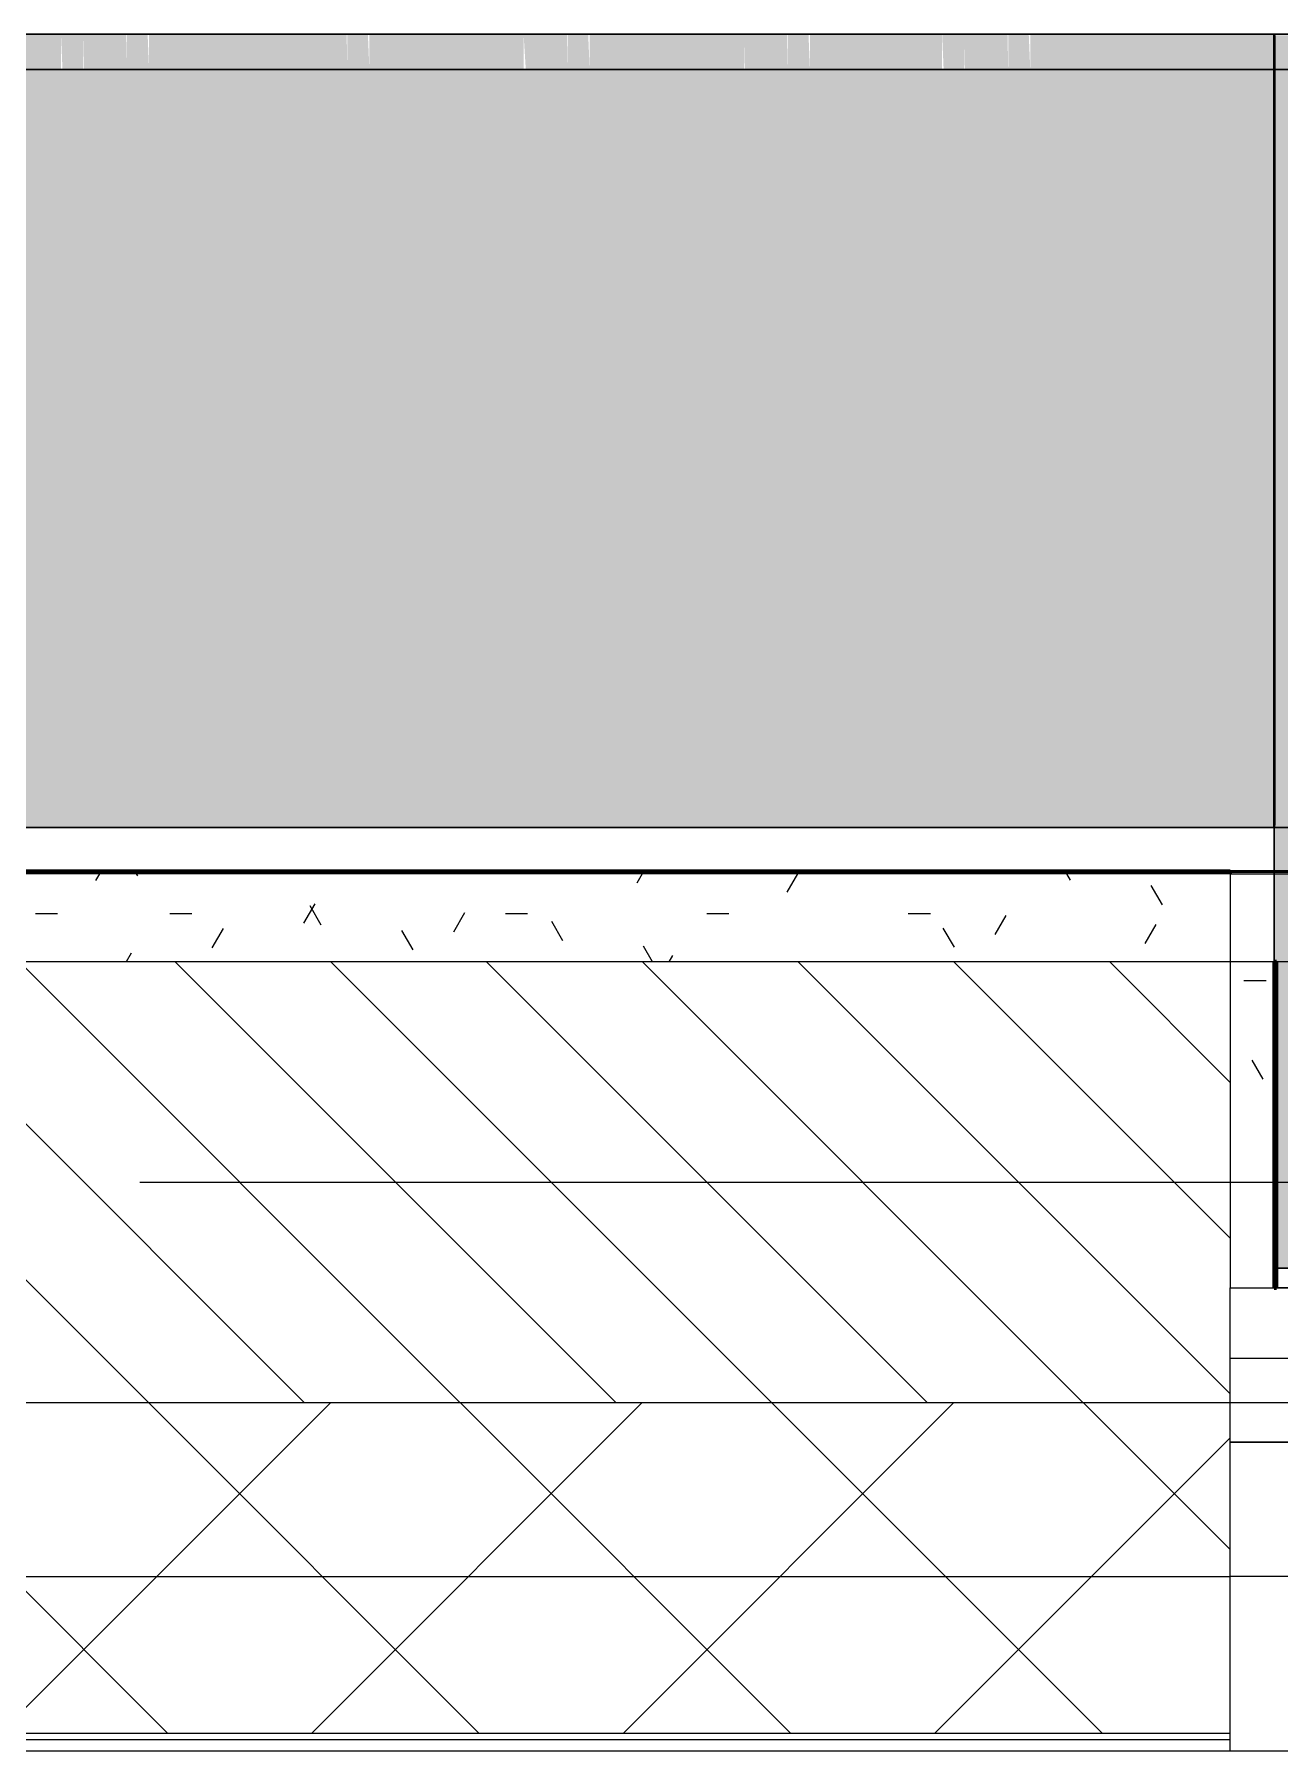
# Model space of a CAD drawing. Header units: millimetres. Extents: x -4060 to 187734, y -8553 to 29000.
# Drawn here: x 27767 to 28332, y -258 to 521 of the extents above; entities that cross this region are included whole.
import ezdxf

# ---------------------------------------------------------------- set-up
doc = ezdxf.new("R2010")
doc.units = ezdxf.units.MM
doc.linetypes.add('Осевая', pattern=[3175, 635, -476.25, 1587.5, -476.25])
for name, color, linetype, lineweight in [('A-GLAZ', 7, 'Continuous', 9), ('A-GLAZ-1', 7, 'Continuous', 13), ('A-WALL', 7, 'Continuous', 9), ('I-WALL', 7, 'Continuous', 9), ('Оси-2', 7, 'Осевая', 9)]:
    doc.layers.add(name, color=color, linetype=linetype, lineweight=lineweight)
for name, color, linetype, lineweight, true_color in [('A-WALL-1', 7, 'Continuous', 9, 0xc0c0c0), ('I-WALL-17', 7, 'Continuous', 80, 0xffd2ff), ('I-WALL-4', 7, 'Continuous', 9, 0xc0c0c0), ('I-WALL-5', 7, 'Continuous', 9, 0xcbc7bf), ('I-WALL-7', 7, 'Continuous', 80, 0xff80c0), ('I-WALL-9', 7, 'Continuous', 53, 0xeaa7bf), ('S-WALL-ANLY', 7, 'Continuous', 13, 0x008040), ('S-WALL-ANLY-1', 7, 'Continuous', 5, 0x008040), ('Знаки-2', 9, 'Continuous', 9, 0x808080), ('Знаки-3', 7, 'Continuous', 9, 0xd1cabb), ('Знаки-5', 7, 'Continuous', 9, 0xc1bbaf), ('Знаки-6', 7, 'Continuous', 9, 0xaba79f), ('Знаки-7', 7, 'Continuous', 9, 0xd5cdbe), ('Знаки-8', 7, 'Continuous', 9, 0xccc5b7), ('Знаки-9', 7, 'Continuous', 9, 0xd4ccbd)]:
    doc.layers.add(name, color=color, linetype=linetype, lineweight=lineweight, true_color=true_color)
doc.layers.add('Знаки-4', color=7, linetype='Continuous', lineweight=9, transparency=0.5)
pattern_1 = [(0, (0, 0), (121.92, 30.48), [10.058, -81.382, 10.058, -81.382, -487.68]), (0, (0, 0), (121.92, 30.48), [-182.88, 10.058, -172.822, 10.058, -81.382, -213.36]), (0, (0, 0), (121.92, 30.48), [-457.2, 10.058, -50.902, 10.058, -142.342]), (120, (45.72, 15.24), (-87.356454, 90.345817), [10.058, -81.382, 10.058, -81.382, -487.68]), (120, (45.72, 15.24), (-87.356454, 90.345817), [-182.88, 10.058, -172.822, 10.058, -81.382, -213.36]), (120, (45.72, 15.24), (-87.356454, 90.345817), [-457.2, 10.058, -50.902, 10.058, -142.342]), (240, (60.96, 76.2), (-34.563546, -120.825817), [10.058, -81.382, 10.058, -81.382, -487.68]), (240, (60.96, 76.2), (-34.563546, -120.825817), [-182.88, 10.058, -172.822, 10.058, -81.382, -213.36]), (240, (60.96, 76.2), (-34.563546, -120.825817), [-457.2, 10.058, -50.902, 10.058, -142.342])]

# ---------------------------------------------------------------- blocks, each defined once
blk = doc.blocks.new('120_Окно_СКБ_1Ст - 120_Окно_СКБ_1Ст 900х2500_h_-V53-План отделки стен 1 этажа в осях 1-12')
at = {"layer": 'A-GLAZ'}
for p, q in [((450, -57), (-450, -57)), ((400, -127), (430, -127))]:
    blk.add_line(p, q, dxfattribs=at)
at = {"layer": 'A-GLAZ-1'}
for p, q in [((380, -57), (450, -57)), ((450, -57), (450, -127)), ((450, -127), (380, -127))]:
    blk.add_line(p, q, dxfattribs=at)
blk = doc.blocks.new('Зашивка радиатора_ с перфорацией М1 - Зашивка радиатора_ с перфорацией М1-30929141-План отделки стен 1 этажа в осях 1-12')
at = {"layer": 'Знаки-4'}
blk.add_hatch(color=256, dxfattribs=at).paths.add_polyline_path([(-430, 380), (-430, 180), (430, 180), (430, 380), (-400, 380)])
h = blk.add_hatch(color=256, dxfattribs=at)
h.paths.add_polyline_path([(104.75, 180), (-430, 180), (-430, -163.94), (429.76, -163.94), (429.76, 180), (208.5, 180)])
h.paths.add_polyline_path([(1, 90.35), (6, 89.02), (9.66, 85.35), (11, 80.35), (9.66, 75.35), (6, 71.69), (1, 70.35), (-4, 71.69), (-7.66, 75.35), (-9, 80.35), (-7.66, 85.35), (-4, 89.02), (-1.59, 90.01)])
h.paths.add_polyline_path([(-206.5, 90.35), (-201.5, 89.02), (-197.84, 85.35), (-196.5, 80.35), (-197.84, 75.35), (-201.5, 71.69), (-206.5, 70.35), (-211.5, 71.69), (-215.16, 75.35), (-216.5, 80.35), (-215.16, 85.35), (-211.5, 89.02), (-209.09, 90.01)])
h.paths.add_polyline_path([(-310.25, 90.35), (-305.25, 89.02), (-301.59, 85.35), (-300.25, 80.35), (-301.59, 75.35), (-305.25, 71.69), (-310.25, 70.35), (-315.25, 71.69), (-318.91, 75.35), (-320.25, 80.35), (-318.91, 85.35), (-315.25, 89.02), (-312.84, 90.01)])
h.paths.add_polyline_path([(104.75, 90.35), (109.75, 89.02), (113.41, 85.35), (114.75, 80.35), (113.41, 75.35), (109.75, 71.69), (104.75, 70.35), (99.75, 71.69), (96.09, 75.35), (94.75, 80.35), (96.09, 85.35), (99.75, 89.02), (102.16, 90.01)])
h.paths.add_polyline_path([(312.25, 90.35), (317.25, 89.02), (320.91, 85.35), (322.25, 80.35), (320.91, 75.35), (316.96, 71.57), (312.25, 70.35), (307.25, 71.69), (303.59, 75.35), (302.25, 80.35), (303.82, 85.65), (307.25, 89.02), (309.66, 90.01)])
h.paths.add_polyline_path([(208.5, 90.35), (213.5, 89.02), (217.16, 85.35), (218.5, 80.35), (217.16, 75.35), (213.5, 71.69), (208.5, 70.35), (203.5, 71.69), (199.84, 75.35), (198.5, 80.35), (199.84, 85.35), (203.5, 89.02), (205.91, 90.01)])
h.paths.add_polyline_path([(-102.75, 90.35), (-97.69, 88.97), (-94.09, 85.35), (-92.75, 80.35), (-94.09, 75.35), (-97.75, 71.69), (-102.75, 70.35), (-107.75, 71.69), (-111.41, 75.35), (-112.75, 80.35), (-111.41, 85.35), (-107.75, 89.02), (-105.34, 90.01)])
h.paths.add_polyline_path([(208.5, -59.65), (213.5, -60.98), (217.16, -64.65), (218.5, -69.65), (217.16, -74.65), (213.5, -78.31), (208.5, -79.65), (203.5, -78.31), (199.84, -74.65), (198.5, -69.65), (199.84, -64.65), (203.5, -60.98), (205.91, -59.99)])
h.paths.add_polyline_path([(-310.25, -59.65), (-305.25, -60.98), (-301.59, -64.65), (-300.25, -69.65), (-301.59, -74.65), (-305.25, -78.31), (-310.25, -79.65), (-315.25, -78.31), (-318.91, -74.65), (-320.25, -69.65), (-318.91, -64.65), (-315.25, -60.98), (-312.84, -59.99)])
h.paths.add_polyline_path([(312.25, -59.65), (317.25, -60.98), (320.91, -64.65), (322.25, -69.65), (320.91, -74.65), (317.25, -78.31), (312.25, -79.65), (307.25, -78.31), (303.33, -74.02), (302.25, -69.65), (303.59, -64.65), (307.25, -60.98), (309.66, -59.99)])
h.paths.add_polyline_path([(-206.5, -59.65), (-201.5, -60.98), (-197.84, -64.65), (-196.5, -69.65), (-197.84, -74.65), (-201.5, -78.31), (-206.5, -79.65), (-211.81, -78.07), (-215.16, -74.65), (-216.5, -69.65), (-215.16, -64.65), (-211.5, -60.98), (-209.09, -59.99)])
h.paths.add_polyline_path([(-102.75, -59.65), (-97.75, -60.98), (-94.09, -64.65), (-92.75, -69.65), (-94.09, -74.65), (-97.75, -78.31), (-102.75, -79.65), (-108.06, -78.07), (-111.41, -74.65), (-112.75, -69.65), (-111.41, -64.65), (-107.75, -60.98), (-105.34, -59.99)])
h.paths.add_polyline_path([(104.75, -59.65), (109.75, -60.98), (113.41, -64.65), (114.75, -69.65), (113.41, -74.65), (109.75, -78.31), (104.75, -79.65), (99.75, -78.31), (96.09, -74.65), (94.75, -69.65), (96.09, -64.65), (99.75, -60.98), (102.16, -59.99)])
h.paths.add_polyline_path([(1, -59.65), (6, -60.98), (9.66, -64.65), (11, -69.65), (9.66, -74.65), (6, -78.31), (1, -79.65), (-4, -78.31), (-7.66, -74.65), (-9, -69.65), (-7.66, -64.65), (-4, -60.98), (-1.59, -59.99)])
h = blk.add_hatch(color=256, dxfattribs=at)
h.paths.add_polyline_path([(321.91, -163.94), (321, -163.94), (321.91, -179.94), (429.76, -179.43), (429.76, -163.94), (334.66, -163.94)])
h.paths.add_polyline_path([(-414.4, -163.94), (-430, -163.94), (-429.06, -179.94), (-319, -179.94), (-319.91, -163.94), (-414.08, -163.94)])
h.paths.add_polyline_path([(181, -163.94), (121, -163.94), (121, -179.94), (181, -179.94)])
h.paths.add_polyline_path([(-219, -163.94), (-279, -163.94), (-279, -179.94), (-219, -179.94)])
h.paths.add_polyline_path([(-179, -163.94), (-179, -179.94), (-119, -179.94), (-119, -163.94), (-164.32, -163.94)])
h.paths.add_polyline_path([(-79, -163.94), (-79, -179.94), (-19, -179.94), (-19, -163.94)])
h.paths.add_polyline_path([(81, -163.94), (21, -163.94), (21, -179.94), (81, -179.94)])
h.paths.add_polyline_path([(281, -163.94), (221, -163.94), (221, -179.94), (281, -179.94)])
at = {"layer": 'Знаки-2'}
for p, q in [((430, 380), (400, 380)), ((430, 180), (430, 241)), ((-430, 180), (430, 180)), ((430.24, 180), (-430, 180)), ((430.24, -179.94), (430.24, 180)), ((-430, -179.94), (430.24, -179.94))]:
    blk.add_line(p, q, dxfattribs=at)
at = {"layer": 'Знаки-3'}
blk.add_line((430, -163.94), (430, -179.68), dxfattribs=at)
at = {"layer": 'Знаки-5'}
for p, q in [((430, 380), (430, 241)), ((429.76, 180), (-430, 180)), ((-430, 180), (429.76, 180)), ((430.24, 180), (430.24, -179.94)), ((429.76, -163.94), (414.89, -163.94)), ((430, -179.68), (430, -163.94)), ((321, -179.94), (429.76, -179.94)), ((430.24, -179.94), (430.09, -179.94))]:
    blk.add_line(p, q, dxfattribs=at)
at = {"layer": 'Знаки-6'}
for p, q in [((400, 380), (430, 380)), ((430, 241), (430, 180)), ((414.89, -163.94), (429.76, -163.94)), ((429.76, -179.94), (-430, -179.94)), ((429.76, -179.94), (-430, -179.94))]:
    blk.add_line(p, q, dxfattribs=at)
blk = doc.blocks.new('Зашивка радиатора_ с перфорацией М2 - Зашивка радиатора_ с перфорацией М2-30938472-План отделки стен 1 этажа в осях 1-12')
at = {"layer": 'Знаки-4'}
for points in [[(-429.52, 180), (-429.52, -163.94), (610, -163.94), (610.24, 180), (-259.83, 180)], [(-299, -163.94), (-309, -163.94), (-308.66, -179.94), (-289, -179.94), (-289.34, -163.94), (-296.41, -163.94)], [(-196.41, -163.94), (-209, -163.94), (-208.66, -179.94), (-189, -179.94), (-189.34, -163.94), (-194, -163.94)], [(-96.41, -163.94), (-109, -163.94), (-108.66, -179.94), (-89, -179.94), (-90, -163.94), (-94, -163.94)], [(10.66, -163.94), (-9, -163.94), (-8.66, -179.94), (11, -179.94), (11, -163.94)], [(101, -163.94), (91, -163.94), (91.34, -179.94), (111, -179.94), (110.66, -163.94), (103.59, -163.94)]]:
    blk.add_hatch(color=256, dxfattribs=at).paths.add_polyline_path(points)
h = blk.add_hatch(color=256, dxfattribs=at)
h.paths.add_polyline_path([(164.75, -163.94), (121, -163.94), (121, -179.94), (181, -179.94), (181, -163.94)])
h.paths.add_polyline_path([(589.33, -163.94), (521, -163.94), (521, -179.94), (610, -179.94), (610, -163.94)])
h.paths.add_polyline_path([(-429.52, -163.94), (-429.52, -179.94), (-319, -179.94), (-319, -163.94)])
h.paths.add_polyline_path([(-279, -163.94), (-279, -179.94), (-219, -179.94), (-219, -163.94), (-259.83, -163.94)])
h.paths.add_polyline_path([(481, -163.94), (421, -163.94), (421, -179.94), (481, -179.94)])
h.paths.add_polyline_path([(381, -163.94), (327.39, -163.94), (327.39, -179.94), (381, -179.94)])
h.paths.add_polyline_path([(-179, -163.94), (-179, -179.94), (-119, -179.94), (-119, -163.94)])
h.paths.add_polyline_path([(-79, -163.94), (-79, -179.94), (-19, -179.94), (-19, -163.94)])
h.paths.add_polyline_path([(281, -163.94), (221, -163.94), (221, -179.94), (281, -179.94)])
h.paths.add_polyline_path([(21, -163.94), (21, -179.94), (81, -179.94), (81, -163.94), (79.83, -163.94)])
h = blk.add_hatch(color=256, dxfattribs=at)
h.paths.add_polyline_path([(-284.86, -163.94), (-289, -163.94), (-289, -179.94), (-279, -179.94), (-279.68, -163.94), (-281.68, -163.94)])
h.paths.add_polyline_path([(-309, -163.94), (-319, -163.94), (-318.32, -179.94), (-309, -179.94)])
h = blk.add_hatch(color=256, dxfattribs=at)
h.paths.add_polyline_path([(-219, -163.94), (-218.32, -179.94), (-209, -179.94), (-209, -163.94), (-218.32, -163.94)])
h.paths.add_polyline_path([(-179.68, -163.94), (-189, -163.94), (-189, -179.94), (-179, -179.94), (-179, -163.94)])
h = blk.add_hatch(color=256, dxfattribs=at)
h.paths.add_polyline_path([(-109, -163.94), (-119, -163.94), (-118.32, -179.94), (-109, -179.94)])
h.paths.add_polyline_path([(-79, -163.94), (-89, -163.94), (-89, -179.94), (-79, -179.94)])
h = blk.add_hatch(color=256, dxfattribs=at)
h.paths.add_polyline_path([(-13.14, -163.94), (-19, -163.94), (-18.32, -179.94), (-9, -179.94), (-9, -163.94)])
h.paths.add_polyline_path([(21, -163.94), (11, -163.94), (11, -179.94), (21, -179.94)])
h = blk.add_hatch(color=256, dxfattribs=at)
h.paths.add_polyline_path([(115.14, -163.94), (111, -163.94), (111, -179.94), (121, -179.94), (120.32, -163.94), (118.32, -163.94)])
h.paths.add_polyline_path([(86.86, -163.94), (81, -163.94), (81.68, -179.94), (91, -179.94), (91, -163.94)])
at = {"layer": 'Знаки-2'}
for p, q in [((610.24, 180), (-430, 180)), ((-430, 180), (-430, -179.94)), ((-430, -179.94), (610.24, -179.94))]:
    blk.add_line(p, q, dxfattribs=at)
at = {"layer": 'Знаки-3'}
for p, q in [((-429.67, -163.94), (-430, -163.94)), ((-430, -163.94), (-430, -179.43)), ((-309, -163.94), (-318.32, -163.94)), ((-307.72, -163.94), (-304.18, -163.94)), ((-304.18, -163.94), (-307.72, -163.94)), ((-304, -163.94), (-294, -163.94)), ((-294, -163.94), (-304, -163.94)), ((-293.82, -163.94), (-290.28, -163.94)), ((-290.28, -163.94), (-293.82, -163.94)), ((-279.68, -163.94), (-289, -163.94)), ((-209, -163.94), (-218.32, -163.94)), ((-209, -163.94), (-204.19, -163.94)), ((-204.19, -163.94), (-209, -163.94)), ((-204, -163.94), (-194, -163.94)), ((-194, -163.94), (-204, -163.94)), ((-193.81, -163.94), (-189, -163.94)), ((-189, -163.94), (-193.81, -163.94)), ((-179.68, -163.94), (-189, -163.94)), ((-109, -163.94), (-118.32, -163.94)), ((-109, -163.94), (-104.19, -163.94)), ((-104.19, -163.94), (-109, -163.94)), ((-104, -163.94), (-94, -163.94)), ((-94, -163.94), (-104, -163.94)), ((-93.81, -163.94), (-89, -163.94)), ((-89, -163.94), (-93.81, -163.94)), ((-79.68, -163.94), (-89, -163.94)), ((-9, -163.94), (-18.32, -163.94)), ((-7.72, -163.94), (-4.18, -163.94)), ((-4.18, -163.94), (-7.72, -163.94)), ((-4, -163.94), (6, -163.94)), ((6, -163.94), (-4, -163.94)), ((6.18, -163.94), (9.72, -163.94)), ((9.72, -163.94), (6.18, -163.94)), ((20.32, -163.94), (11, -163.94)), ((91, -163.94), (81.68, -163.94)), ((91, -163.94), (95.81, -163.94)), ((95.81, -163.94), (91, -163.94)), ((96, -163.94), (106, -163.94)), ((106, -163.94), (96, -163.94)), ((106.19, -163.94), (111, -163.94)), ((111, -163.94), (106.19, -163.94)), ((120.32, -163.94), (111, -163.94)), ((-430, -179.94), (-429.67, -179.94)), ((-318.32, -179.94), (-309, -179.94)), ((-307.72, -179.94), (-304.18, -179.94)), ((-304.18, -179.94), (-307.72, -179.94)), ((-304, -179.94), (-294, -179.94)), ((-294, -179.94), (-304, -179.94)), ((-293.82, -179.94), (-290.28, -179.94)), ((-290.28, -179.94), (-293.82, -179.94)), ((-289, -179.94), (-279.68, -179.94)), ((-218.32, -179.94), (-209, -179.94)), ((-209, -179.94), (-204.19, -179.94)), ((-204.19, -179.94), (-209, -179.94)), ((-204, -179.94), (-194, -179.94)), ((-194, -179.94), (-204, -179.94)), ((-193.81, -179.94), (-189, -179.94)), ((-189, -179.94), (-193.81, -179.94)), ((-189, -179.94), (-179.68, -179.94)), ((-118.32, -179.94), (-109, -179.94)), ((-109, -179.94), (-104.19, -179.94)), ((-104.19, -179.94), (-109, -179.94)), ((-104, -179.94), (-94, -179.94)), ((-94, -179.94), (-104, -179.94)), ((-93.81, -179.94), (-89, -179.94)), ((-89, -179.94), (-93.81, -179.94)), ((-89, -179.94), (-79.68, -179.94)), ((-18.32, -179.94), (-9, -179.94)), ((-7.72, -179.94), (-4.18, -179.94)), ((-4.18, -179.94), (-7.72, -179.94)), ((-4, -179.94), (6, -179.94)), ((6, -179.94), (-4, -179.94)), ((6.18, -179.94), (9.72, -179.94)), ((9.72, -179.94), (6.18, -179.94)), ((11, -179.94), (20.32, -179.94)), ((81.68, -179.94), (91, -179.94)), ((91, -179.94), (95.81, -179.94)), ((95.81, -179.94), (91, -179.94)), ((96, -179.94), (106, -179.94)), ((106, -179.94), (96, -179.94)), ((106.19, -179.94), (111, -179.94)), ((111, -179.94), (106.19, -179.94)), ((111, -179.94), (120.32, -179.94))]:
    blk.add_line(p, q, dxfattribs=at)
at = {"layer": 'Знаки-5'}
for p, q in [((-430, -179.43), (-430, 178.9)), ((-430, -163.94), (-429.67, -163.94)), ((-430, -163.94), (-430, -179.43)), ((-319, -163.94), (-429.52, -163.94)), ((-319, -163.94), (-279, -163.94)), ((-279, -163.94), (-319, -163.94)), ((-219, -163.94), (-279, -163.94)), ((-219, -163.94), (-209, -163.94)), ((-209, -163.94), (-219, -163.94)), ((-209, -163.94), (-189, -163.94)), ((-189, -163.94), (-209, -163.94)), ((-189, -163.94), (-179, -163.94)), ((-179, -163.94), (-189, -163.94)), ((-119, -163.94), (-179, -163.94)), ((-119, -163.94), (-79, -163.94)), ((-79, -163.94), (-119, -163.94)), ((-19, -163.94), (-79, -163.94)), ((-19, -163.94), (21, -163.94)), ((21, -163.94), (-19, -163.94)), ((81, -163.94), (21, -163.94)), ((81, -163.94), (91, -163.94)), ((91, -163.94), (81, -163.94)), ((91, -163.94), (111, -163.94)), ((111, -163.94), (91, -163.94)), ((111, -163.94), (121, -163.94)), ((121, -163.94), (111, -163.94)), ((181, -163.94), (121, -163.94)), ((-429.67, -179.94), (-430, -179.94)), ((-429.67, -179.94), (-430, -179.94)), ((-429.52, -179.94), (-319, -179.94)), ((-319, -179.94), (-279, -179.94)), ((-279, -179.94), (-319, -179.94)), ((-279, -179.94), (-219, -179.94)), ((-219, -179.94), (-209, -179.94)), ((-209, -179.94), (-219, -179.94)), ((-209, -179.94), (-208.66, -179.94)), ((-189, -179.94), (-209, -179.94)), ((-208.66, -179.94), (-201.59, -179.94)), ((-201.59, -179.94), (-191.93, -179.94)), ((-191.93, -179.94), (-189, -179.94)), ((-189, -179.94), (-179, -179.94)), ((-179, -179.94), (-189, -179.94)), ((-179, -179.94), (-119, -179.94)), ((-119, -179.94), (-79, -179.94)), ((-79, -179.94), (-119, -179.94)), ((-79, -179.94), (-19, -179.94)), ((-19, -179.94), (21, -179.94)), ((-9, -179.94), (-19, -179.94)), ((21, -179.94), (-9, -179.94)), ((21, -179.94), (81, -179.94)), ((81, -179.94), (81.68, -179.94)), ((91, -179.94), (81, -179.94)), ((81.68, -179.94), (86.86, -179.94)), ((86.86, -179.94), (91, -179.94)), ((91, -179.94), (111, -179.94)), ((111, -179.94), (91, -179.94)), ((111, -179.94), (120.32, -179.94)), ((115.14, -179.94), (111, -179.94)), ((121, -179.94), (115.14, -179.94)), ((120.32, -179.94), (121, -179.94)), ((121, -179.94), (181, -179.94))]:
    blk.add_line(p, q, dxfattribs=at)
at = {"layer": 'Знаки-6'}
for p, q in [((-429.52, 180), (610.24, 180)), ((-429.52, -163.94), (610, -163.94)), ((610.24, -179.94), (-429.52, -179.94)), ((610, -179.94), (-429.52, -179.94))]:
    blk.add_line(p, q, dxfattribs=at)
at = {"layer": 'Знаки-7'}
for p, q in [((-304.18, -163.94), (-307.66, -163.94)), ((-294, -163.94), (-304, -163.94)), ((-290.34, -163.94), (-293.82, -163.94)), ((-204.18, -163.94), (-207.66, -163.94)), ((-194, -163.94), (-204, -163.94)), ((-190.34, -163.94), (-193.82, -163.94)), ((-104.18, -163.94), (-107.66, -163.94)), ((-94, -163.94), (-104, -163.94)), ((-90.34, -163.94), (-93.82, -163.94)), ((-4.18, -163.94), (-7.66, -163.94)), ((6, -163.94), (-4, -163.94)), ((9.66, -163.94), (6.18, -163.94)), ((95.82, -163.94), (92.34, -163.94)), ((106, -163.94), (96, -163.94)), ((109.66, -163.94), (106.18, -163.94)), ((-307.66, -179.94), (-304.18, -179.94)), ((-304, -179.94), (-294, -179.94)), ((-293.82, -179.94), (-290.34, -179.94)), ((-207.66, -179.94), (-204.18, -179.94)), ((-204, -179.94), (-194, -179.94)), ((-193.82, -179.94), (-190.34, -179.94)), ((-107.66, -179.94), (-104.18, -179.94)), ((-104, -179.94), (-94, -179.94)), ((-93.82, -179.94), (-90.34, -179.94)), ((-7.66, -179.94), (-4.18, -179.94)), ((-4, -179.94), (6, -179.94)), ((6.18, -179.94), (9.66, -179.94)), ((92.34, -179.94), (95.82, -179.94)), ((96, -179.94), (106, -179.94)), ((106.18, -179.94), (109.66, -179.94))]:
    blk.add_line(p, q, dxfattribs=at)
at = {"layer": 'Знаки-8'}
for p, q in [((-319, -163.94), (-309, -163.94)), ((-316.32, -163.94), (-319, -163.94)), ((-309, -163.94), (-316.32, -163.94)), ((-309, -163.94), (-307.66, -163.94)), ((-304.19, -163.94), (-309, -163.94)), ((-307.66, -163.94), (-304.19, -163.94)), ((-304, -163.94), (-299, -163.94)), ((-294, -163.94), (-304, -163.94)), ((-299, -163.94), (-294, -163.94)), ((-293.81, -163.94), (-290.34, -163.94)), ((-289, -163.94), (-293.81, -163.94)), ((-290.34, -163.94), (-289, -163.94)), ((-289, -163.94), (-279, -163.94)), ((-281.68, -163.94), (-289, -163.94)), ((-279, -163.94), (-281.68, -163.94)), ((-219, -163.94), (-209, -163.94)), ((-209, -163.94), (-219, -163.94)), ((-207.72, -163.94), (-204.18, -163.94)), ((-204.18, -163.94), (-207.72, -163.94)), ((-204, -163.94), (-194, -163.94)), ((-194, -163.94), (-204, -163.94)), ((-193.82, -163.94), (-190.28, -163.94)), ((-190.28, -163.94), (-193.82, -163.94)), ((-189, -163.94), (-179, -163.94)), ((-179, -163.94), (-189, -163.94)), ((-119, -163.94), (-113.14, -163.94)), ((-109, -163.94), (-119, -163.94)), ((-113.14, -163.94), (-109, -163.94)), ((-109, -163.94), (-106.07, -163.94)), ((-104.19, -163.94), (-109, -163.94)), ((-106.07, -163.94), (-104.19, -163.94)), ((-104, -163.94), (-96.41, -163.94)), ((-94, -163.94), (-104, -163.94)), ((-96.41, -163.94), (-94, -163.94)), ((-93.81, -163.94), (-91.93, -163.94)), ((-89, -163.94), (-93.81, -163.94)), ((-91.93, -163.94), (-89, -163.94)), ((-89, -163.94), (-79.68, -163.94)), ((-84.86, -163.94), (-89, -163.94)), ((-79, -163.94), (-84.86, -163.94)), ((-79.68, -163.94), (-79, -163.94)), ((-19, -163.94), (-18.32, -163.94)), ((-18.32, -163.94), (-19, -163.94)), ((-18.32, -163.94), (-9, -163.94)), ((-9, -163.94), (-18.32, -163.94)), ((-9, -163.94), (-4.19, -163.94)), ((-4.19, -163.94), (-9, -163.94)), ((-4, -163.94), (6, -163.94)), ((-1.59, -163.94), (-4, -163.94)), ((6, -163.94), (-1.59, -163.94)), ((6.19, -163.94), (11, -163.94)), ((11, -163.94), (6.19, -163.94)), ((11, -163.94), (21, -163.94)), ((21, -163.94), (11, -163.94)), ((81, -163.94), (91, -163.94)), ((91, -163.94), (81, -163.94)), ((92.28, -163.94), (95.82, -163.94)), ((95.82, -163.94), (92.28, -163.94)), ((96, -163.94), (106, -163.94)), ((106, -163.94), (96, -163.94)), ((106.18, -163.94), (109.72, -163.94)), ((109.72, -163.94), (106.18, -163.94)), ((111, -163.94), (120.32, -163.94)), ((120.32, -163.94), (111, -163.94)), ((120.32, -163.94), (121, -163.94)), ((121, -163.94), (120.32, -163.94)), ((-319, -179.94), (-309, -179.94)), ((-309, -179.94), (-319, -179.94)), ((-309, -179.94), (-304.19, -179.94)), ((-304.19, -179.94), (-309, -179.94)), ((-304, -179.94), (-294, -179.94)), ((-294, -179.94), (-304, -179.94)), ((-293.81, -179.94), (-289, -179.94)), ((-289, -179.94), (-293.81, -179.94)), ((-289, -179.94), (-279, -179.94)), ((-279, -179.94), (-289, -179.94)), ((-219, -179.94), (-209, -179.94)), ((-213.14, -179.94), (-219, -179.94)), ((-209, -179.94), (-213.14, -179.94)), ((-207.72, -179.94), (-204.18, -179.94)), ((-204.18, -179.94), (-207.72, -179.94)), ((-204, -179.94), (-199, -179.94)), ((-194, -179.94), (-204, -179.94)), ((-199, -179.94), (-194, -179.94)), ((-193.82, -179.94), (-190.28, -179.94)), ((-190.28, -179.94), (-193.82, -179.94)), ((-189, -179.94), (-179, -179.94)), ((-184.86, -179.94), (-189, -179.94)), ((-181.68, -179.94), (-184.86, -179.94)), ((-179, -179.94), (-181.68, -179.94)), ((-119, -179.94), (-118.32, -179.94)), ((-116.32, -179.94), (-119, -179.94)), ((-118.32, -179.94), (-109, -179.94)), ((-109, -179.94), (-116.32, -179.94)), ((-109, -179.94), (-104.19, -179.94)), ((-104.19, -179.94), (-109, -179.94)), ((-104, -179.94), (-94, -179.94)), ((-94, -179.94), (-104, -179.94)), ((-93.81, -179.94), (-89, -179.94)), ((-89, -179.94), (-93.81, -179.94)), ((-89, -179.94), (-81.68, -179.94)), ((-81.68, -179.94), (-89, -179.94)), ((-81.68, -179.94), (-79, -179.94)), ((-79, -179.94), (-81.68, -179.94)), ((-19, -179.94), (-9, -179.94)), ((-9, -179.94), (-19, -179.94)), ((-9, -179.94), (-4.19, -179.94)), ((-6.07, -179.94), (-9, -179.94)), ((-4.19, -179.94), (-6.07, -179.94)), ((-4, -179.94), (6, -179.94)), ((6, -179.94), (-4, -179.94)), ((6.19, -179.94), (11, -179.94)), ((11, -179.94), (6.19, -179.94)), ((11, -179.94), (21, -179.94)), ((21, -179.94), (11, -179.94)), ((81, -179.94), (86.86, -179.94)), ((91, -179.94), (81, -179.94)), ((86.86, -179.94), (91, -179.94)), ((92.28, -179.94), (95.82, -179.94)), ((95.82, -179.94), (92.28, -179.94)), ((96, -179.94), (106, -179.94)), ((106, -179.94), (96, -179.94)), ((106.18, -179.94), (109.72, -179.94)), ((109.72, -179.94), (106.18, -179.94)), ((111, -179.94), (120.32, -179.94)), ((115.14, -179.94), (111, -179.94)), ((121, -179.94), (115.14, -179.94)), ((120.32, -179.94), (121, -179.94))]:
    blk.add_line(p, q, dxfattribs=at)
at = {"layer": 'Знаки-9'}
for p, q in [((-309, -163.94), (-307.66, -163.94)), ((-304.19, -163.94), (-309, -163.94)), ((-307.66, -163.94), (-304.19, -163.94)), ((-304, -163.94), (-294, -163.94)), ((-294, -163.94), (-304, -163.94)), ((-293.81, -163.94), (-290.34, -163.94)), ((-289, -163.94), (-293.81, -163.94)), ((-290.34, -163.94), (-289.34, -163.94)), ((-289.34, -163.94), (-289, -163.94)), ((-207.72, -163.94), (-204.18, -163.94)), ((-204.18, -163.94), (-207.72, -163.94)), ((-204, -163.94), (-194, -163.94)), ((-194, -163.94), (-204, -163.94)), ((-193.82, -163.94), (-190.28, -163.94)), ((-190.28, -163.94), (-193.82, -163.94)), ((-107.72, -163.94), (-104.18, -163.94)), ((-104.18, -163.94), (-107.72, -163.94)), ((-104, -163.94), (-94, -163.94)), ((-94, -163.94), (-104, -163.94)), ((-93.82, -163.94), (-90.28, -163.94)), ((-90.28, -163.94), (-93.82, -163.94)), ((-89.96, -163.94), (-89, -163.94)), ((-89, -163.94), (-89.96, -163.94)), ((-9, -163.94), (-6.07, -163.94)), ((-6.07, -163.94), (-9, -163.94)), ((-6.07, -163.94), (-4.19, -163.94)), ((-4.19, -163.94), (-6.07, -163.94)), ((-4, -163.94), (6, -163.94)), ((6, -163.94), (-4, -163.94)), ((6.19, -163.94), (11, -163.94)), ((11, -163.94), (6.19, -163.94)), ((92.28, -163.94), (95.82, -163.94)), ((95.82, -163.94), (92.28, -163.94)), ((96, -163.94), (106, -163.94)), ((106, -163.94), (96, -163.94)), ((106.18, -163.94), (109.72, -163.94)), ((109.72, -163.94), (106.18, -163.94)), ((-309, -179.94), (-304.19, -179.94)), ((-304.19, -179.94), (-309, -179.94)), ((-304, -179.94), (-294, -179.94)), ((-294, -179.94), (-304, -179.94)), ((-293.81, -179.94), (-289, -179.94)), ((-289, -179.94), (-293.81, -179.94)), ((-207.72, -179.94), (-204.18, -179.94)), ((-204.18, -179.94), (-207.72, -179.94)), ((-204, -179.94), (-194, -179.94)), ((-194, -179.94), (-204, -179.94)), ((-193.82, -179.94), (-190.28, -179.94)), ((-190.28, -179.94), (-193.82, -179.94)), ((-107.72, -179.94), (-104.18, -179.94)), ((-104.18, -179.94), (-107.72, -179.94)), ((-104, -179.94), (-94, -179.94)), ((-94, -179.94), (-104, -179.94)), ((-93.82, -179.94), (-90.28, -179.94)), ((-90.28, -179.94), (-93.82, -179.94)), ((-89.96, -179.94), (-89, -179.94)), ((-89, -179.94), (-89.96, -179.94)), ((-9, -179.94), (-4.19, -179.94)), ((-4.19, -179.94), (-9, -179.94)), ((-4, -179.94), (6, -179.94)), ((1, -179.94), (-4, -179.94)), ((6, -179.94), (1, -179.94)), ((6.19, -179.94), (11, -179.94)), ((11, -179.94), (6.19, -179.94)), ((92.28, -179.94), (95.82, -179.94)), ((95.82, -179.94), (92.28, -179.94)), ((96, -179.94), (106, -179.94)), ((106, -179.94), (96, -179.94)), ((106.18, -179.94), (109.72, -179.94)), ((109.72, -179.94), (106.18, -179.94))]:
    blk.add_line(p, q, dxfattribs=at)

msp = doc.modelspace()

# ---------------------------------------------------------------- hatches: boundary and pattern name
at = {"layer": 'A-WALL'}
h = msp.add_hatch(dxfattribs=at)
h.set_pattern_fill('FP_33', color=256, style=0, pattern_type=2)
h.set_pattern_definition([(135, (0, 0), (-35.35534, -35.35534), [])])
h.paths.add_polyline_path([(25435, -100), (25560, -100), (25560, 100), (25435, 100), (25435, -80)])
h.paths.add_polyline_path([(26410, -100), (26410, 100), (26160, 100), (26160, -100)])
h.paths.add_polyline_path([(22635, -100), (22635, 100), (22510, 100), (22510, -100)])
h.paths.add_polyline_path([(28309.74, -100), (28309.74, 100), (27310, 100), (27310, -100), (28159.82, -100)])
h.paths.add_polyline_path([(20710, -100), (20710, 100), (19360, 100), (19360, -100), (20007.83, -100)])
h.paths.add_polyline_path([(21610, -100), (21910, -100), (21910, 100), (21610, 100), (21610, -80)])
h.paths.add_polyline_path([(12160, -100), (12160, 100), (12010, 100), (12010, -100)])
h.paths.add_polyline_path([(16510, -100), (16660, -100), (16660, 100), (16510, 100), (16510, -98)])
h.paths.add_polyline_path([(14860, -100), (15610, -100), (15610, 100), (14860, 100), (14860, -80)])
h.paths.add_polyline_path([(6830, -100), (7660, -100), (7660, 100), (6830, 100), (6830, -80)])
h.paths.add_polyline_path([(9910, -100), (9910, 100), (9159.74, 99.99), (9159.74, -100)])
h = msp.add_hatch(dxfattribs=at)
h.set_pattern_fill('FP_8', color=256, style=0, pattern_type=2)
h.set_pattern_definition([(45, (0, 0), (-70.71068, 70.71068), []), (135, (0, 0), (-70.71068, -70.71068), [])])
h.paths.add_polyline_path([(36311.81, -250), (37090, -250), (37090, -100), (35970, -100), (35970, -250)])
h.paths.add_polyline_path([(29209.74, -250), (30210, -250), (30210, -100), (29209.74, -100), (29209.74, -207.1)])
h.paths.add_polyline_path([(38760, -250), (38760, -100), (37990, -100), (37990, -250)])
h.paths.add_polyline_path([(3510, -250), (3730, -250), (3730, -100), (-260, -100), (-260, -250), (986.52, -250)])
h.paths.add_polyline_path([(12760, -250), (12760, -100), (12010, -100), (12010, -250)])
h.paths.add_polyline_path([(14860, -250), (15610, -250), (15610, -100), (14860, -100), (14860, -242.78)])
h.paths.add_polyline_path([(16510, -250), (17260, -250), (17260, -100), (16510, -100), (16510, -238.67)])
h.paths.add_polyline_path([(19360, -250), (20710, -250), (20710, -100), (19360, -100), (19360, -231.59)])
h.paths.add_polyline_path([(33594.48, -250), (33870, -250), (33870, -100), (33010, -100), (33010, -250)])
h.paths.add_polyline_path([(21610, -250), (22635, -250), (22635, -100), (21610, -100), (21610, -225.99)])
h.paths.add_polyline_path([(25435, -250), (26410, -250), (26410, -100), (25435, -100), (25435, -216.48)])
h.paths.add_polyline_path([(27310, -250), (28309.74, -250), (28309.74, -100), (27310, -100), (27310, -211.82)])
h.paths.add_polyline_path([(6830, -250), (8259.74, -250), (8259.74, -100), (6830, -100)])
h.paths.add_polyline_path([(9159.74, -250), (9910, -250), (9910, -100), (9159.74, -100), (9159.74, -118)])
at = {"layer": 'I-WALL'}
h = msp.add_hatch(dxfattribs=at)
h.set_pattern_fill('FP_106', color=256, style=0, pattern_type=2)
h.set_pattern_definition(pattern_1)
h.paths.add_polyline_path([(28159.82, 100), (28309.74, 100), (28309.74, 140), (27310, 140), (27310, 100), (27820.15, 100)])
h = msp.add_hatch(dxfattribs=at)
h.set_pattern_fill('FP_106', color=256, style=0, pattern_type=2)
h.set_pattern_definition(pattern_1)
h.paths.add_polyline_path([(28309.74, -48), (28329.74, -48), (28329.74, 100), (28309.74, 100), (28309.74, -5.45)])

# ---------------------------------------------------------------- linework, layer by layer
at = {"layer": 'A-WALL'}
for p, q in [((28309.74, 140), (27310, 140)), ((28309.74, 100), (27310, 100)), ((26160, -100), (29209.74, -100)), ((27310, -250), (28309.74, -250)), ((27310, -253), (28309.74, -253))]:
    msp.add_line(p, q, dxfattribs=at)
at = {"layer": 'A-WALL-1'}
for p, q in [((28309.74, -258), (28309.74, -48)), ((21610, -258), (38760, -258))]:
    msp.add_line(p, q, dxfattribs=at)
at = {"layer": 'I-WALL-17'}
for p, q in [((28329.74, 100), (28329.74, -48)), ((28330.74, 100), (28329.74, 100)), ((28330.74, -48), (28330.74, 100)), ((28329.74, -48), (28330.74, -48))]:
    msp.add_line(p, q, dxfattribs=at)
at = {"layer": 'I-WALL-4'}
for p, q in [((28309.74, 140), (28309.74, -48)), ((28309.74, -48), (28329.74, -48)), ((28379.74, -80), (28309.74, -80))]:
    msp.add_line(p, q, dxfattribs=at)
at = {"layer": 'I-WALL-5'}
for p, q in [((28309.74, 140), (29189.74, 140)), ((29209.74, 100), (28309.74, 100))]:
    msp.add_line(p, q, dxfattribs=at)
at = {"layer": 'I-WALL-7'}
for p, q in [((28309.74, 141), (27310, 141)), ((28309.74, 140), (28309.74, 141))]:
    msp.add_line(p, q, dxfattribs=at)
at = {"layer": 'I-WALL-9'}
msp.add_line((28309.74, 141), (29189.74, 141), dxfattribs=at)
at = {"layer": 'S-WALL-ANLY'}
msp.add_line((29209.74, -179), (28309.74, -179), dxfattribs=at)
at = {"layer": 'S-WALL-ANLY-1'}
msp.add_line((27310, -179), (28309.74, -179), dxfattribs=at)
at = {"layer": 'Оси-2'}
msp.add_line((-760.23, 0), (35990, 0), dxfattribs=at)

# ---------------------------------------------------------------- block references
at = {"layer": 'A-GLAZ', "rotation": 180}
msp.add_blockref('120_Окно_СКБ_1Ст - 120_Окно_СКБ_1Ст 900х2500_h_-V53-План отделки стен 1 этажа в осях 1-12', (28759.74, -175), dxfattribs=at)
at = {"layer": 'Знаки-3', "rotation": 180}
msp.add_blockref('Зашивка радиатора_ с перфорацией М1 - Зашивка радиатора_ с перфорацией М1-30929141-План отделки стен 1 этажа в осях 1-12', (28759.74, 341), dxfattribs=at)
at = {"layer": 'Знаки-5', "rotation": 180}
msp.add_blockref('Зашивка радиатора_ с перфорацией М2 - Зашивка радиатора_ с перфорацией М2-30938472-План отделки стен 1 этажа в осях 1-12', (27899.98, 341), dxfattribs=at)

doc.saveas('drawing.dxf')
